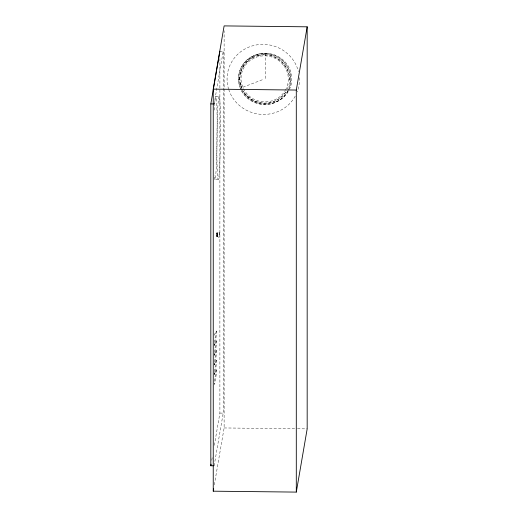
<?xml version="1.0" encoding="UTF-8"?>
<svg xmlns="http://www.w3.org/2000/svg" width="518" height="518" viewBox="0 0 518 518"><rect width="100%" height="100%" fill="white"/><g stroke="black" fill="none" stroke-linecap="round" stroke-linejoin="round"><path stroke-width="0.39" stroke-dasharray="2.59 1.94" d="M216.854 235.295L216.867 234.22M217.036 234.24L217.01 235.813M217.269 235.295L217.275 234.758M217.45 234.246L217.443 235.321M217.016 235.263L217.029 234.777M217.282 234.758L217.282 234.22M216.874 234.272L216.88 233.715M217.295 234.278L217.301 233.722M217.424 235.819L217.43 235.263M216.887 233.819L216.9 233.288M216.99 236.24L217.003 235.709M217.307 233.825L217.314 233.294M217.418 235.716L217.34 236.642L216.874 236.078M216.906 233.437L216.971 232.686L217.016 233.45M216.99 236.098L216.925 236.843L216.887 236.383M217.32 233.443L217.34 232.964M217.405 236.098C219.988 240.773 220.933 229.403 217.34 233.145M216.925 233.139L217.418 233.158M242.061 88.682C235.256 75.563 244.172 58.424 258.352 55.322C275.816 50.479 294.185 68.227 288.63 85.846L286.745 90.197M239.711 78.71L240.656 72.157M214.148 103.963L223.213 51.269L219.891 51.237M216.265 331.034L214.452 341.569L214.452 345.59A130.724 5.517 -89.4 0 0 215.358 341.932A130.62 5.51 -89.4 0 0 216.265 335.055L216.265 331.034L214.187 335.029L216.265 335.055M216.265 340.825L214.452 351.366L214.452 355.38A130.62 5.51 -89.4 0 0 216.265 344.846L216.265 340.825L214.187 344.82L216.265 344.846M216.265 350.466L214.452 361.007L214.452 365.028A130.685 5.517 -89.4 0 0 215.358 361.37A130.62 5.51 -89.4 0 0 216.265 354.487L216.265 350.466L214.193 354.467L216.265 354.487M216.265 360.204L214.452 370.739L214.452 374.76A130.724 5.517 -89.4 0 0 215.358 371.102A130.62 5.51 -89.4 0 0 216.265 364.225L216.265 360.204L214.187 364.199L216.265 364.225M216.265 369.833L214.452 380.367L214.452 384.388A130.724 5.517 -89.4 0 0 216.265 373.854L216.265 369.833L214.187 373.828L216.265 373.854M211.771 460.269L212.315 457.122M214.342 445.325L219.891 413.086L219.891 58.502M214.148 465.811L223.213 413.118L223.213 51.269M214.329 484.854L224.119 427.952L224.119 30.756M219.03 96.439L218.557 98.511A41.563 1.755 -89.4 0 0 216.867 147.636A41.563 1.755 -89.4 0 0 218.486 179.027A41.563 1.755 -89.4 0 0 220.461 135.373L220.493 124.728A41.563 1.755 -89.4 0 0 219.03 96.439L215.708 96.4L215.235 98.472A41.563 1.755 -89.4 0 0 214.348 110.353M218.331 179.409L215.009 179.37L215.482 177.298A41.563 1.755 -89.4 0 0 217.139 135.34L217.171 124.689A41.563 1.755 -89.4 0 0 215.708 96.4M240.592 72.449L243.175 66.356M240.527 84.997L239.776 78.419M243.104 66.647L247.157 61.402M247.086 61.694L252.331 57.64M246.911 95.979L242.981 90.89C247.52 98.362 255.769 103.082 264.484 103.386L264.646 103.367C273.239 103.367 281.52 98.932 286.111 91.647L286.182 91.356C281.585 98.64 273.31 103.076 264.717 103.076L258.113 102.156L252.117 99.631L246.982 95.688M252.266 57.932L258.352 55.322M258.281 55.614L264.802 54.61M289.581 79.293L289.51 79.584C289.478 68.661 281.604 58.799 271.173 55.84L271.244 55.549M284.272 64.86L283.359 65.281M217.359 234.771L217.385 232.692M219.464 232.718L219.418 236.868M242.961 87.212L263.248 79.403M219.891 413.086L223.213 413.118M224.119 427.952L296.691 428.755M297.5 428.768L307.174 428.872M264.737 54.902L271.173 55.84M240.592 84.706L242.126 88.39M216.971 232.893L217.029 233.838M217.34 236.849L217.295 236.085M217.424 232.977L217.43 233.456M217.443 233.307L217.443 233.845M217.282 235.696L217.282 236.234M216.867 235.69L216.867 236.227M217.45 233.741L217.443 234.298M217.282 235.243L217.275 235.8M217.036 233.735L217.029 234.291M216.867 235.243L216.861 235.794M265.65 53.296L265.65 78.626M241.628 88.397A26.185 25.304 9.8 0 1 266.407 53.315A26.185 25.304 9.8 0 1 289.025 90.261M288.306 91.544A26.185 25.304 9.8 0 1 264.51 103.917A26.185 25.304 9.8 0 1 241.938 89.077M215.009 179.37A41.563 1.755 -89.4 0 1 214.167 175.09M241.485 90.32A26.185 25.421 13 0 1 264.297 53.393A26.185 25.421 13 0 1 288.209 90.249M287.866 90.909A26.185 25.421 13 0 1 265.054 104.312A26.185 25.421 13 0 1 241.848 90.967M240.456 88.584A26.185 25.421 13 0 1 264.989 53.697A26.185 25.421 13 0 1 288.468 89.873M288.144 90.546A26.185 25.421 13 0 1 264.232 104.597A26.185 25.421 13 0 1 240.753 89.271M285.483 90.08A23.692 22.999 13 0 0 285.224 67.696L281.488 62.866A23.692 22.999 13 0 0 252.952 58.702A23.692 22.999 13 0 0 241.796 84.415L244.133 90.009A23.692 22.999 13 0 0 285.107 90.728M299.372 77.739A36.221 35.004 9.8 0 1 297.177 91.964M295.234 96.141A36.221 35.004 9.8 0 1 260.25 114.284A36.221 35.004 9.8 0 1 228.911 90.067M228.665 89.336A36.221 35.004 9.8 0 1 253.729 45.5A36.221 35.004 9.8 0 1 298.452 71.691"/><path stroke-width="0.78" d="M213.241 89.128L224.119 25.9L307.174 26.819L307.174 428.872L296.296 492.1L213.241 491.181L213.241 89.128L296.296 90.048L307.174 26.819M213.487 465.799L210.826 465.773L210.826 103.924L219.891 51.237M210.826 465.773L211.098 464.199M213.241 491.181L213.649 488.811M210.826 103.924L213.487 103.95M296.296 90.048L296.296 492.1"/></g></svg>
